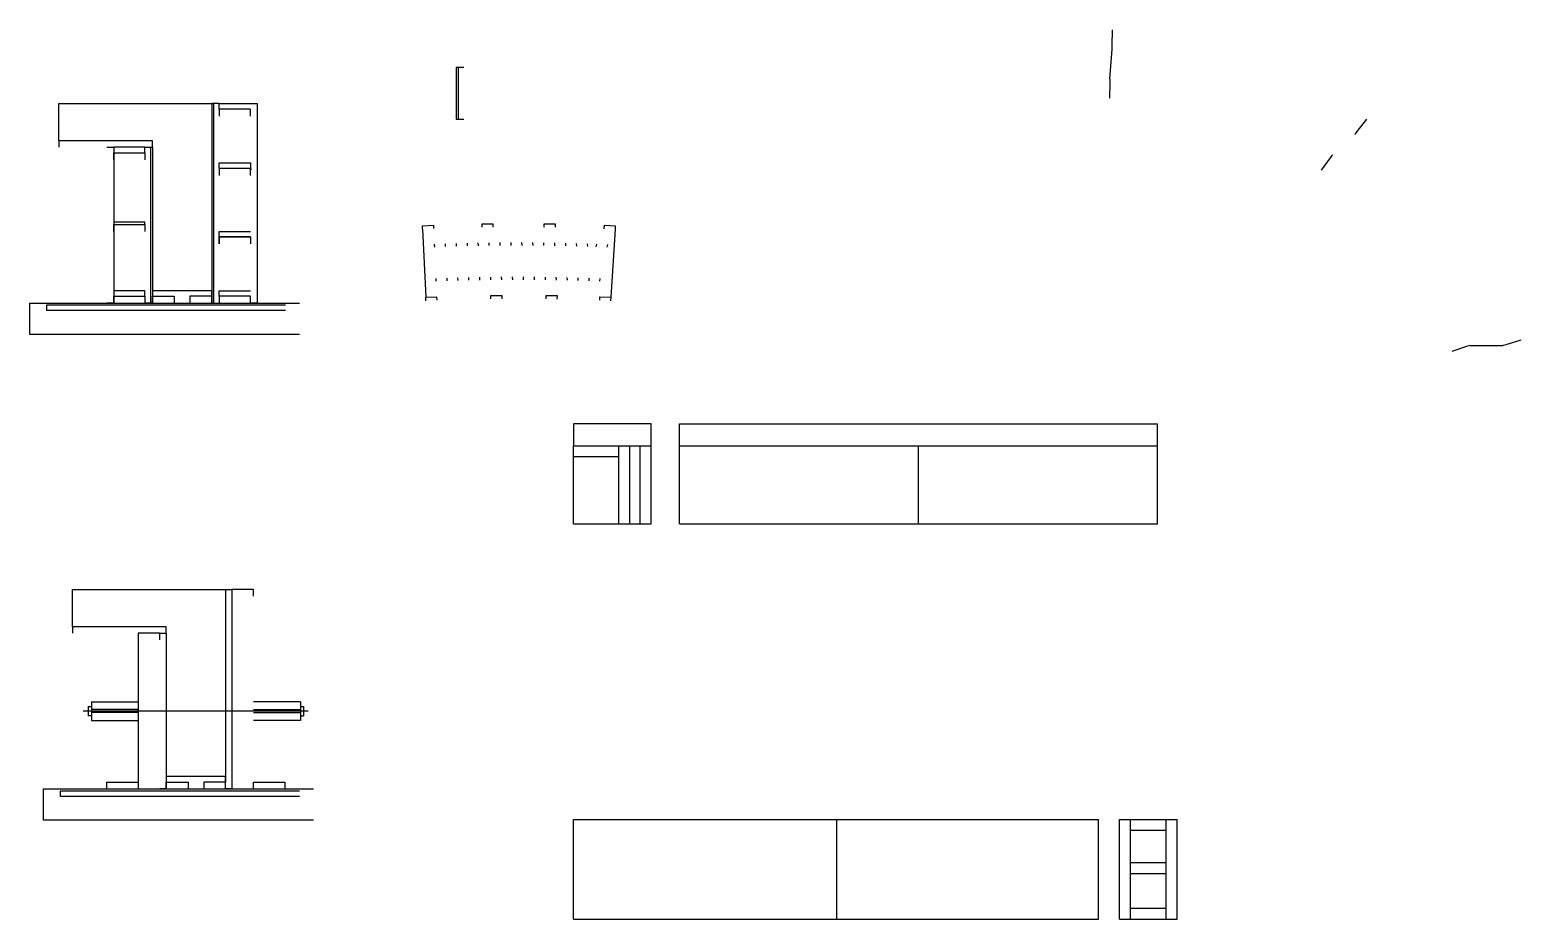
# Model space of a CAD drawing. Header units: metres. Extents: x 3303 to 4259, y 16273 to 16844.
import ezdxf

# ---------------------------------------------------------------- set-up
doc = ezdxf.new("R2010")
doc.units = ezdxf.units.M
for name, color, linetype in [('238', 7, 'Continuous'), ('barrote', 7, 'Continuous'), ('CONCRETO', 7, 'Continuous'), ('COTA', 7, 'Continuous'), ('Madeira', 7, 'Continuous'), ('Painéis', 7, 'Continuous'), ('SARR_2.2x7', 7, 'Continuous'), ('SCO-___-LAJ', 7, 'Continuous'), ('TENSOR', 7, 'Continuous')]:
    doc.layers.add(name, color=color, linetype=linetype)

msp = doc.modelspace()

# ---------------------------------------------------------------- linework, layer by layer
at = {"color": 7, "lineweight": 25}
for p, q in [((3340.72, 16409.87), (3340.72, 16403.87)), ((3340.72, 16409.87), (3342.72, 16409.87)), ((3342.72, 16412.87), (3342.72, 16400.87)), ((3342.72, 16412.87), (3372.72, 16412.87)), ((3372.72, 16407.87), (3342.72, 16407.87)), ((3372.72, 16405.87), (3342.72, 16405.87)), ((3476.72, 16412.87), (3446.72, 16412.87)), ((3446.72, 16407.87), (3476.72, 16407.87)), ((3446.72, 16405.87), (3476.72, 16405.87)), ((3476.72, 16412.87), (3476.72, 16400.87)), ((3476.72, 16409.87), (3478.72, 16409.87)), ((3478.72, 16409.87), (3478.72, 16403.87)), ((3342.72, 16403.87), (3340.72, 16403.87)), ((3342.72, 16400.87), (3372.72, 16400.87)), ((3476.72, 16400.87), (3446.72, 16400.87)), ((3476.72, 16403.87), (3478.72, 16403.87))]:
    msp.add_line(p, q, dxfattribs=at)
at = {"layer": '238', "color": 7, "lineweight": 25}
for p, q in [((3997.08, 16833.69), (3997.37, 16843.68)), ((3995.59, 16812.29), (3997.03, 16831.29)), ((3997.03, 16831.29), (3997.08, 16831.89)), ((3997.08, 16831.89), (3997.08, 16833.69)), ((3995.54, 16809.89), (3995.34, 16799.89)), ((3995.59, 16811.69), (3995.54, 16809.89)), ((3995.59, 16812.29), (3995.59, 16811.69)), ((4153.14, 16777.02), (4154.22, 16778.46)), ((4154.22, 16778.46), (4160.27, 16786.42)), ((4152.77, 16776.54), (4153.14, 16777.02)), ((4136.9, 16761.66), (4130.95, 16753.62)), ((4137.97, 16763.1), (4136.9, 16761.66)), ((4138.33, 16763.59), (4137.97, 16763.1)), ((4249.71, 16642), (4259.26, 16644.94)), ((4224.29, 16640.54), (4214.79, 16637.43)), ((4226, 16641.1), (4224.29, 16640.54)), ((4226.57, 16641.29), (4226, 16641.1)), ((4226.57, 16641.29), (4247.42, 16641.29)), ((4247.42, 16641.29), (4247.99, 16641.46)), ((4247.99, 16641.46), (4249.71, 16642))]:
    msp.add_line(p, q, dxfattribs=at)
at = {"layer": 'barrote', "color": 7, "lineweight": 25}
for points in [[(3476.25, 16648.42), (3303.28, 16648.42), (3303.28, 16668.42), (3476.25, 16668.42)], [(3485.08, 16336.9), (3312.11, 16336.9), (3312.11, 16356.9), (3485.08, 16356.9)]]:
    msp.add_lwpolyline(points, dxfattribs=at)
at = {"layer": 'CONCRETO', "color": 7, "lineweight": 25}
for points in [[(3381.89, 16772.42), (3321.89, 16772.42), (3321.89, 16796.42), (3381.89, 16796.42), (3381.89, 16796.42), (3419.89, 16796.42), (3419.89, 16672.82), (3419.88, 16672.82), (3419.88, 16676.42), (3381.89, 16676.42)], [(3390.72, 16460.9), (3330.72, 16460.9), (3330.72, 16484.9), (3390.72, 16484.9), (3390.72, 16484.9), (3428.72, 16484.9), (3428.72, 16361.3), (3428.72, 16361.3), (3428.72, 16364.9), (3390.72, 16364.9)]]:
    msp.add_lwpolyline(points, dxfattribs=at)
at = {"layer": 'COTA', "color": 7, "lineweight": 25}
for p, q in [((3701.52, 16590.99), (3651.82, 16590.99)), ((3651.82, 16590.99), (3651.82, 16576.99)), ((3701.52, 16576.99), (3701.52, 16590.99)), ((3719.82, 16576.99), (3719.82, 16590.99)), ((3719.82, 16590.99), (4026.22, 16590.99)), ((4026.22, 16576.99), (4026.22, 16590.99))]:
    msp.add_line(p, q, dxfattribs=at)
at = {"layer": 'Madeira', "color": 7, "lineweight": 25}
msp.add_line((3424.68, 16710.84), (3424.68, 16706.44), dxfattribs=at)
for points in [[(3444.68, 16788.42), (3444.68, 16792.82), (3424.68, 16792.82), (3424.68, 16788.42)], [(3444.68, 16796.42), (3449.08, 16796.42), (3449.08, 16668.42), (3444.68, 16668.42)], [(3352.69, 16768.42), (3357.09, 16768.42), (3357.09, 16668.42), (3352.69, 16668.42)], [(3357.09, 16760.42), (3357.09, 16764.82), (3377.09, 16764.82), (3377.09, 16760.42)], [(3444.68, 16750.37), (3444.68, 16754.77), (3424.68, 16754.77), (3424.68, 16750.37)], [(3357.09, 16714.42), (3357.09, 16718.82), (3377.09, 16718.82), (3377.09, 16714.42)], [(3424.68, 16706.44), (3424.68, 16710.84), (3444.68, 16710.84), (3444.68, 16706.44)], [(3555.09, 16715.9), (3555, 16718.1), (3561.99, 16718.39), (3562.09, 16716.19)], [(3593.18, 16717.06), (3593.15, 16719.26), (3600.15, 16719.36), (3600.18, 16717.16)], [(3633.02, 16717.16), (3633.05, 16719.36), (3640.05, 16719.25), (3640.02, 16717.05)], [(3671.51, 16716.17), (3671.61, 16718.36), (3678.6, 16718.06), (3678.51, 16715.86)], [(3357.09, 16668.42), (3357.09, 16672.82), (3377.09, 16672.82), (3377.09, 16668.42)], [(3381.89, 16668.42), (3381.89, 16672.82), (3395.89, 16672.82), (3395.89, 16668.42)], [(3419.88, 16668.42), (3419.88, 16672.82), (3405.88, 16672.82), (3405.88, 16668.42)], [(3444.68, 16668.42), (3444.68, 16672.82), (3424.68, 16672.82), (3424.68, 16668.42)], [(3557.12, 16669.95), (3557.03, 16672.15), (3564.02, 16672.44), (3564.11, 16670.24)], [(3598.83, 16671.14), (3598.81, 16673.34), (3605.81, 16673.42), (3605.83, 16671.22)], [(3634.2, 16671.14), (3634.24, 16673.34), (3641.24, 16673.23), (3641.2, 16671.03)], [(3668.56, 16670.26), (3668.65, 16672.45), (3675.65, 16672.15), (3675.55, 16669.95)], [(3446.72, 16480.5), (3446.72, 16484.9), (3432.72, 16484.9), (3432.72, 16480.5)], [(3446.72, 16484.9), (3432.72, 16484.9), (3432.72, 16356.9), (3446.72, 16356.9)], [(3386.72, 16452.5), (3386.72, 16456.9), (3372.72, 16456.9), (3372.72, 16452.5)], [(3386.72, 16456.9), (3372.72, 16456.9), (3372.72, 16356.9), (3386.72, 16356.9)], [(3352.72, 16356.9), (3352.72, 16361.3), (3372.72, 16361.3), (3372.72, 16356.9)], [(3390.72, 16356.9), (3390.72, 16361.3), (3404.72, 16361.3), (3404.72, 16356.9)], [(3428.72, 16356.9), (3428.72, 16361.3), (3414.72, 16361.3), (3414.72, 16356.9)], [(3446.72, 16356.9), (3446.72, 16361.3), (3466.72, 16361.3), (3466.72, 16356.9)]]:
    msp.add_lwpolyline(points, dxfattribs=at)
at = {"layer": 'Painéis', "color": 7, "lineweight": 25}
for p, q in [((3424.68, 16796.42), (3444.68, 16796.42)), ((3444.68, 16758.37), (3444.68, 16754.37)), ((3444.68, 16754.37), (3445.31, 16754.37)), ((3555.09, 16715.9), (3557.03, 16672.15)), ((3678.51, 16715.86), (3675.65, 16672.15)), ((3562.53, 16706.2), (3562.61, 16704.41)), ((3569.52, 16706.46), (3569.6, 16704.66)), ((3576.52, 16706.68), (3576.6, 16704.88)), ((3583.52, 16706.87), (3583.6, 16705.07)), ((3590.52, 16707.01), (3590.6, 16705.22)), ((3597.52, 16707.13), (3597.6, 16705.33)), ((3604.52, 16707.21), (3604.6, 16705.41)), ((3611.53, 16707.25), (3611.61, 16705.45)), ((3618.54, 16707.25), (3618.62, 16705.45)), ((3625.54, 16707.23), (3625.62, 16705.43)), ((3632.55, 16707.16), (3632.63, 16705.36)), ((3639.57, 16707.06), (3639.65, 16705.26)), ((3646.58, 16706.92), (3646.66, 16705.12)), ((3653.59, 16706.75), (3653.67, 16704.95)), ((3660.61, 16706.54), (3660.69, 16704.74)), ((3666.49, 16706.34), (3666.19, 16704.55)), ((3673.55, 16706.07), (3673.24, 16704.28)), ((3563.5, 16684.23), (3563.58, 16682.43)), ((3570.5, 16684.48), (3570.58, 16682.68)), ((3577.49, 16684.7), (3577.57, 16682.9)), ((3584.49, 16684.88), (3584.57, 16683.08)), ((3591.49, 16685.03), (3591.57, 16683.23)), ((3598.49, 16685.14), (3598.57, 16683.34)), ((3605.5, 16685.21), (3605.58, 16683.41)), ((3612.5, 16685.25), (3612.58, 16683.45)), ((3619.51, 16685.25), (3619.59, 16683.45)), ((3626.52, 16685.22), (3626.6, 16683.42)), ((3633.53, 16685.15), (3633.61, 16683.35)), ((3640.54, 16685.04), (3640.62, 16683.24)), ((3647.55, 16684.9), (3647.63, 16683.09)), ((3654.57, 16684.72), (3654.65, 16682.91)), ((3661.58, 16684.5), (3661.66, 16682.7)), ((3668.6, 16684.25), (3668.52, 16682.45)), ((3651.82, 16576.99), (3701.52, 16576.99)), ((3651.82, 16526.99), (3651.82, 16576.99)), ((3701.52, 16526.99), (3701.52, 16576.99)), ((3719.82, 16576.99), (4026.22, 16576.99)), ((3719.82, 16526.99), (3719.82, 16576.99)), ((3873.02, 16526.99), (3873.02, 16576.99)), ((4026.22, 16526.99), (4026.22, 16576.99)), ((3651.82, 16526.99), (3701.52, 16526.99)), ((3719.82, 16526.99), (4026.22, 16526.99)), ((3651.82, 16337.41), (3988.42, 16337.41)), ((3651.82, 16273.41), (3651.82, 16337.41)), ((3820.62, 16273.41), (3820.62, 16337.41)), ((3988.42, 16273.41), (3988.42, 16337.41)), ((4001.74, 16337.41), (4038.74, 16337.41)), ((4001.74, 16273.41), (4001.74, 16337.41)), ((4038.74, 16273.41), (4038.74, 16337.41)), ((3651.82, 16273.41), (3988.42, 16273.41)), ((4001.74, 16273.41), (4038.74, 16273.41))]:
    msp.add_line(p, q, dxfattribs=at)
for points in [[(3577.88, 16819.6), (3576.68, 16819.6), (3576.68, 16786.29), (3577.88, 16786.29)], [(3581.48, 16819.6), (3577.88, 16819.6), (3577.88, 16786.29), (3581.48, 16786.29)], [(3421.08, 16796.42), (3419.88, 16796.42), (3419.88, 16668.42), (3421.08, 16668.42)], [(3424.68, 16796.42), (3421.08, 16796.42), (3421.08, 16668.42), (3424.68, 16668.42)], [(3444.68, 16792.82), (3424.68, 16792.82), (3424.68, 16796.42), (3444.68, 16796.42)], [(3381.89, 16768.42), (3381.89, 16772.42), (3321.89, 16772.42), (3321.89, 16768.42)], [(3357.09, 16764.82), (3377.09, 16764.82), (3377.09, 16768.42), (3357.09, 16768.42)], [(3377.09, 16768.42), (3380.69, 16768.42), (3380.69, 16668.42), (3377.09, 16668.42)], [(3380.69, 16768.42), (3381.89, 16768.42), (3381.89, 16668.42), (3380.69, 16668.42)], [(3444.68, 16754.77), (3424.68, 16754.77), (3424.68, 16758.37), (3444.68, 16758.37)], [(3357.09, 16718.82), (3377.09, 16718.82), (3377.09, 16720.42), (3357.09, 16720.42)], [(3444.68, 16710.84), (3424.68, 16710.84), (3424.68, 16714.44), (3444.68, 16714.44)], [(3357.09, 16672.82), (3377.09, 16672.82), (3377.09, 16676.42), (3357.09, 16676.42)], [(3419.88, 16672.82), (3419.88, 16676.42), (3381.89, 16676.42), (3381.89, 16672.82)], [(3444.68, 16672.82), (3424.68, 16672.82), (3424.68, 16676.42), (3444.68, 16676.42)], [(3428.72, 16484.9), (3432.72, 16484.9), (3432.72, 16356.9), (3428.72, 16356.9)], [(3390.72, 16456.9), (3390.72, 16460.9), (3330.72, 16460.9), (3330.72, 16456.9)], [(3386.72, 16456.9), (3390.72, 16456.9), (3390.72, 16356.9), (3386.72, 16356.9)], [(3428.72, 16361.3), (3428.72, 16364.9), (3390.72, 16364.9), (3390.72, 16361.3)]]:
    msp.add_lwpolyline(points, dxfattribs=at)
at = {"layer": 'SARR_2.2x7', "color": 7, "lineweight": 25}
for p, q in [((3680.82, 16526.99), (3680.82, 16576.99)), ((3687.82, 16526.99), (3687.82, 16576.99)), ((3694.52, 16526.99), (3694.52, 16576.99)), ((3651.82, 16569.99), (3680.82, 16569.99)), ((4008.74, 16273.41), (4008.74, 16337.41)), ((4008.74, 16330.41), (4031.74, 16330.41)), ((4031.74, 16273.41), (4031.74, 16337.41)), ((4008.74, 16309.78), (4031.74, 16309.78)), ((4008.74, 16302.78), (4031.74, 16302.78)), ((4008.74, 16280.41), (4031.74, 16280.41))]:
    msp.add_line(p, q, dxfattribs=at)
at = {"layer": 'SCO-___-LAJ', "color": 7, "lineweight": 25}
for points in [[(3467.25, 16667.09), (3313.94, 16667.09), (3313.94, 16663.89), (3467.25, 16663.89)], [(3476.08, 16355.57), (3322.78, 16355.57), (3322.78, 16352.37), (3476.08, 16352.37)]]:
    msp.add_lwpolyline(points, dxfattribs=at)
at = {"layer": 'TENSOR', "color": 7, "lineweight": 25}
msp.add_line((3481.72, 16406.87), (3337.42, 16406.87), dxfattribs=at)

doc.saveas('drawing.dxf')
